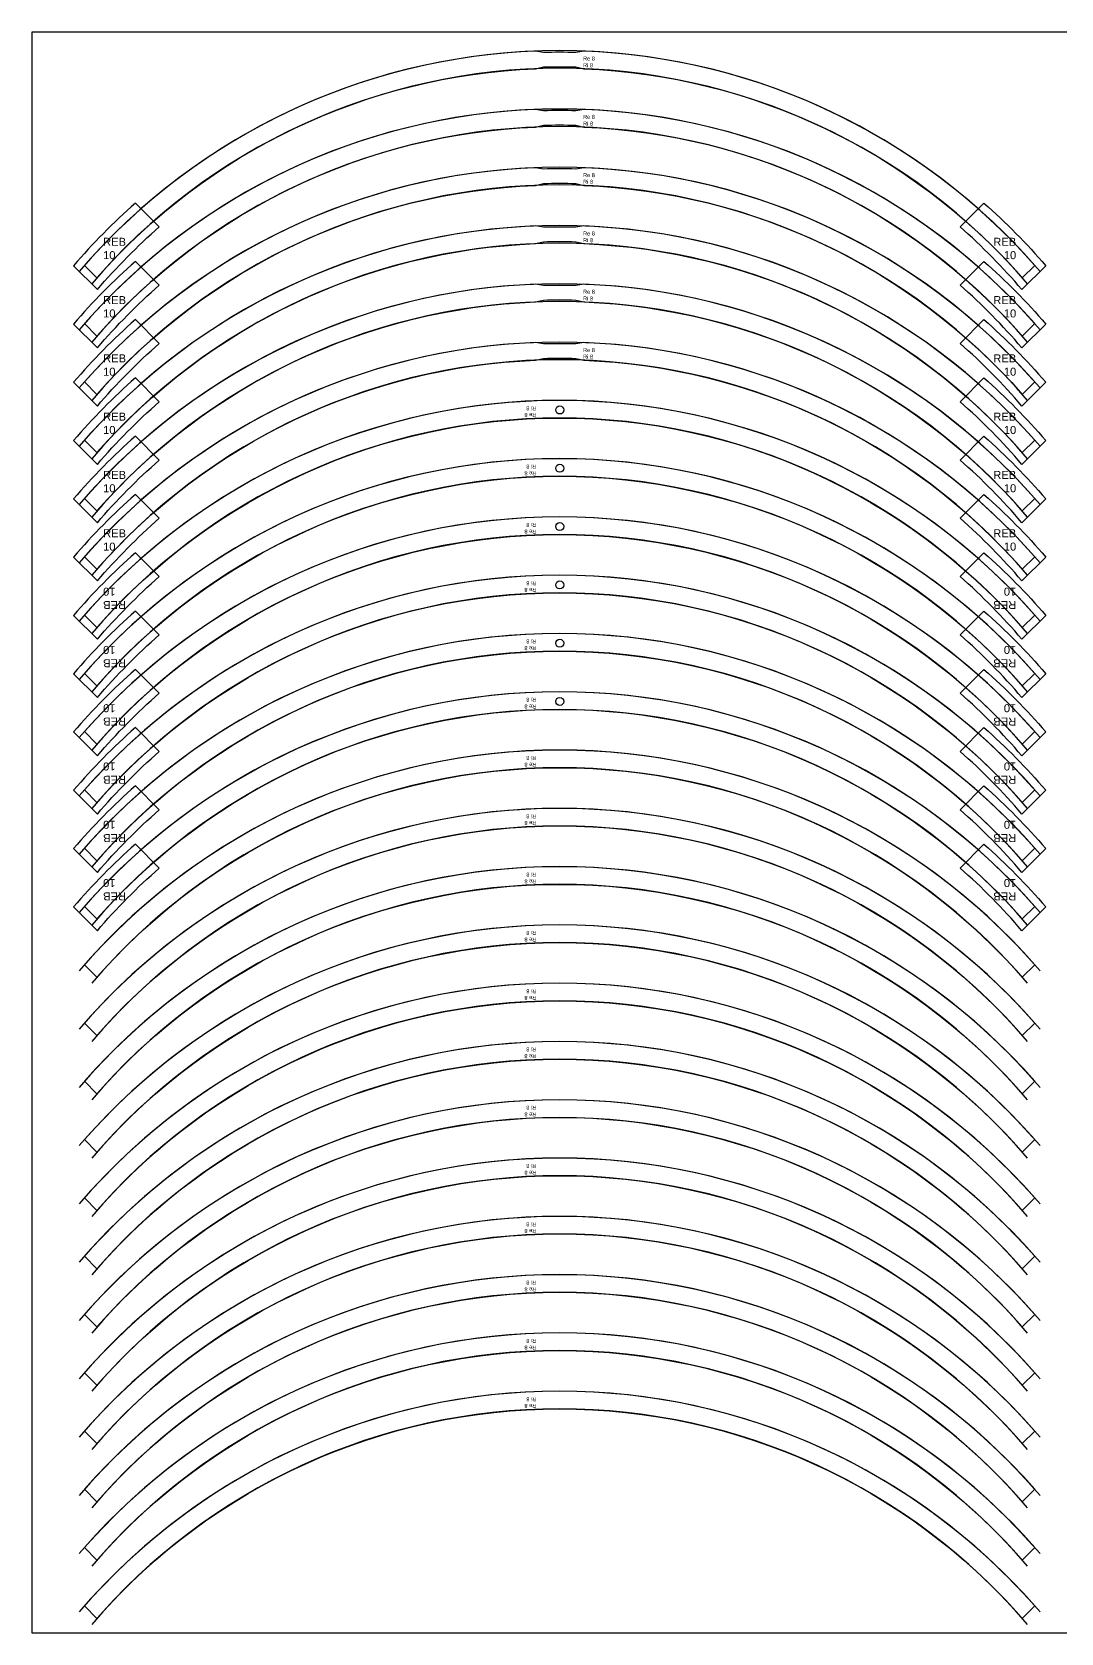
# Model space of a CAD drawing. Header units: millimetres. Extents: x 62496 to 64996, y 492353 to 494353.
# Drawn here: x 62496 to 63781, y 492353 to 494353 of the extents above; entities that cross this region are included whole.
import ezdxf

# ---------------------------------------------------------------- set-up
doc = ezdxf.new("R2010")
doc.units = ezdxf.units.MM
doc.layers.add('13585788', color=7, linetype='Continuous')
doc.layers.add('Rebaixo', color=6, linetype='Continuous')
doc.styles.get("Standard").update_dxf_attribs({"font": 'arial.ttf'})

msp = doc.modelspace()

# ---------------------------------------------------------------- linework, layer by layer
msp.add_lwpolyline([(62496, 492352.7), (64996, 492352.7), (64996, 494352.7), (62496, 494352.7)], close=True)
at = {"color": 2}
for centre, radius, start, end in [((63155.1, 493538.4), 791, 40.6499, 139.3501), ((63155.1, 493538.4), 769, 40.525, 139.475), ((63155.1, 493465.5), 791, 40.6499, 139.3501), ((63155.1, 493465.5), 769, 40.525, 139.475), ((63155.1, 493392.7), 791, 40.6499, 139.3501), ((63155.1, 493392.7), 769, 40.525, 139.475), ((63155.1, 493319.9), 791, 40.6499, 139.3501), ((63155.1, 493319.9), 769, 40.525, 139.475), ((63155.1, 493247.1), 791, 40.6499, 139.3501), ((63155.1, 493247.1), 769, 40.525, 139.475), ((63155.1, 493174.3), 791, 40.6499, 139.3501), ((63155.1, 493174.3), 769, 40.525, 139.475), ((63155.1, 493101.5), 791, 40.6499, 139.3501), ((63155.1, 493101.5), 769, 40.525, 139.475), ((63155.1, 493028.7), 791, 40.6499, 139.3501), ((63155.1, 493028.7), 769, 40.525, 139.475), ((63155.1, 492955.9), 791, 40.6499, 139.3501), ((63155.1, 492955.9), 769, 40.525, 139.475), ((63155.1, 492883), 791, 40.6499, 139.3501), ((63155.1, 492883), 769, 40.525, 139.475), ((63155.1, 492810.2), 791, 40.6499, 139.3501), ((63155.1, 492810.2), 769, 40.525, 139.475), ((63155.1, 492737.4), 791, 40.6499, 139.3501), ((63155.1, 492737.4), 769, 40.525, 139.475), ((63155.1, 492664.6), 791, 40.6499, 139.3501), ((63155.1, 492664.6), 769, 40.525, 139.475), ((63155.1, 492591.8), 791, 40.6499, 139.3501), ((63155.1, 492591.8), 769, 40.525, 139.475), ((63155.1, 492519), 791, 40.6499, 139.3501), ((63155.1, 492519), 769, 40.525, 139.475), ((63155.1, 492446.2), 791, 40.6499, 139.3501), ((63155.1, 492446.2), 769, 40.525, 139.475), ((63155.1, 492373.4), 791, 40.6499, 139.3501), ((63155.1, 492373.4), 769, 40.525, 139.475), ((63155.1, 492300.5), 791, 40.6499, 139.3501), ((63155.1, 492300.5), 769, 40.525, 139.475), ((63155.1, 492227.7), 791, 40.6499, 139.3501), ((63155.1, 492227.7), 769, 40.525, 139.475), ((63155.1, 492154.9), 791, 40.6499, 139.3501), ((63155.1, 492154.9), 769, 40.525, 139.475), ((63155.1, 492082.1), 791, 40.6499, 139.3501), ((63155.1, 492082.1), 769, 40.525, 139.475), ((63155.1, 492009.3), 791, 40.6499, 139.3501), ((63155.1, 492009.3), 769, 40.525, 139.475), ((63155.1, 491936.5), 791, 40.6499, 139.3501), ((63155.1, 491936.5), 769, 40.525, 139.475), ((63155.1, 491863.7), 791, 40.6499, 139.3501), ((63155.1, 491863.7), 769, 40.525, 139.475)]:
    msp.add_arc(centre, radius, start, end, dxfattribs=at)
at = {"layer": '13585788', "color": 2}
for points in [[(63748.7, 494061.2, 0.205487), (63185.2, 494328.8), (63175.2, 494327.1, 0.012692), (63135.1, 494327.1), (63125.1, 494328.8, 0.205487), (62561.6, 494061.2), (62577.2, 494045.6, -0.205677), (63125.1, 494306.8), (63135.1, 494309.1, -0.012989), (63175.2, 494309.1), (63185.2, 494306.8, -0.205677), (63733.1, 494045.6)], [(63748.7, 493988.4, 0.205487), (63185.2, 494256), (63175.2, 494254.3, 0.012692), (63135.1, 494254.3), (63125.1, 494256, 0.205487), (62561.6, 493988.4), (62577.2, 493972.8, -0.205677), (63125.1, 494234), (63135.1, 494236.3, -0.012989), (63175.2, 494236.3), (63185.2, 494234, -0.205677), (63733.1, 493972.8)], [(63748.7, 493915.6, 0.205487), (63185.2, 494183.2), (63175.2, 494181.5, 0.012692), (63135.1, 494181.5), (63125.1, 494183.2, 0.205487), (62561.6, 493915.6), (62577.2, 493900, -0.205677), (63125.1, 494161.1), (63135.1, 494163.5, -0.012989), (63175.2, 494163.5), (63185.2, 494161.1, -0.205677), (63733.1, 493900)], [(63748.7, 493842.8, 0.205487), (63185.2, 494110.4), (63175.2, 494108.7, 0.012692), (63135.1, 494108.7), (63125.1, 494110.4, 0.205487), (62561.6, 493842.8), (62577.2, 493827.2, -0.205677), (63125.1, 494088.3), (63135.1, 494090.7, -0.012989), (63175.2, 494090.7), (63185.2, 494088.3, -0.205677), (63733.1, 493827.2)], [(63748.7, 493770, 0.205487), (63185.2, 494037.6), (63175.2, 494035.9, 0.012692), (63135.1, 494035.9), (63125.1, 494037.6, 0.205487), (62561.6, 493770), (62577.2, 493754.4, -0.205677), (63125.1, 494015.5), (63135.1, 494017.8, -0.012989), (63175.2, 494017.8), (63185.2, 494015.5, -0.205677), (63733.1, 493754.4)], [(63748.7, 493697.2, 0.205487), (63185.2, 493964.8), (63175.2, 493963.1, 0.012692), (63135.1, 493963.1), (63125.1, 493964.8, 0.205487), (62561.6, 493697.2), (62577.2, 493681.6, -0.205677), (63125.1, 493942.7), (63135.1, 493945, -0.012989), (63175.2, 493945), (63185.2, 493942.7, -0.205677), (63733.1, 493681.6)], [(63748.7, 493624.3, 0.45177), (62561.6, 493624.3), (62577.2, 493608.7, -0.452862), (63733.1, 493608.7)], [(63748.7, 493551.5, 0.45177), (62561.6, 493551.5), (62577.2, 493535.9, -0.452862), (63733.1, 493535.9)], [(63748.7, 493478.7, 0.45177), (62561.6, 493478.7), (62577.2, 493463.1, -0.452862), (63733.1, 493463.1)], [(63748.7, 493405.9, 0.45177), (62561.6, 493405.9), (62577.2, 493390.3, -0.452862), (63733.1, 493390.3)], [(63748.7, 493333.1, 0.45177), (62561.6, 493333.1), (62577.2, 493317.5, -0.452862), (63733.1, 493317.5)], [(63748.7, 493260.3, 0.45177), (62561.6, 493260.3), (62577.2, 493244.7, -0.452862), (63733.1, 493244.7)], [(63748.7, 493187.5, 0.45177), (62561.6, 493187.5), (62577.2, 493171.9, -0.452862), (63733.1, 493171.9)], [(63748.7, 493114.7, 0.45177), (62561.6, 493114.7), (62577.2, 493099.1, -0.452862), (63733.1, 493099.1)], [(63748.7, 493041.9, 0.45177), (62561.6, 493041.9), (62577.2, 493026.2, -0.452862), (63733.1, 493026.2)], [(63748.7, 492969, 0.45177), (62561.6, 492969), (62577.2, 492953.4, -0.452862), (63733.1, 492953.4)], [(63748.7, 492896.2, 0.45177), (62561.6, 492896.2), (62577.2, 492880.6, -0.452862), (63733.1, 492880.6)], [(63748.7, 492823.4, 0.45177), (62561.6, 492823.4), (62577.2, 492807.8, -0.452862), (63733.1, 492807.8)], [(63748.7, 492750.6, 0.45177), (62561.6, 492750.6), (62577.2, 492735, -0.452862), (63733.1, 492735)], [(63748.7, 492677.8, 0.45177), (62561.6, 492677.8), (62577.2, 492662.2, -0.452862), (63733.1, 492662.2)], [(63748.7, 492605, 0.45177), (62561.6, 492605), (62577.2, 492589.4, -0.452862), (63733.1, 492589.4)], [(63748.7, 492532.2, 0.45177), (62561.6, 492532.2), (62577.2, 492516.6, -0.452862), (63733.1, 492516.6)], [(63748.7, 492459.4, 0.45177), (62561.6, 492459.4), (62577.2, 492443.7, -0.452862), (63733.1, 492443.7)], [(63748.7, 492386.5, 0.45177), (62561.6, 492386.5), (62577.2, 492370.9, -0.452862), (63733.1, 492370.9)]]:
    msp.add_lwpolyline(points, format="xyb", close=True, dxfattribs=at)
for centre in [(63155.3, 493880.5), (63155.3, 493807.7), (63155.3, 493734.9), (63155.3, 493662), (63155.3, 493589.2), (63155.3, 493516.4)]:
    msp.add_circle(centre, 5, dxfattribs=at)
at = {"layer": 'Rebaixo', "color": 2}
for points in [[(62625.2, 494139, 0.034372), (62547.9, 494060.7), (62577.7, 494030.9, -0.03628), (62655, 494109.2)], [(63685.1, 494139, -0.034372), (63762.4, 494060.7), (63732.6, 494030.9, 0.03628), (63655.3, 494109.2)], [(62625.2, 494066.2, 0.034372), (62547.9, 493987.9), (62577.7, 493958.1, -0.03628), (62655, 494036.4)], [(63685.1, 494066.2, -0.034372), (63762.4, 493987.9), (63732.6, 493958.1, 0.03628), (63655.3, 494036.4)], [(62625.2, 493993.4, 0.034372), (62547.9, 493915.1), (62577.7, 493885.3, -0.03628), (62655, 493963.6)], [(63685.1, 493993.4, -0.034372), (63762.4, 493915.1), (63732.6, 493885.3, 0.03628), (63655.3, 493963.6)], [(62625.2, 493920.6, 0.034372), (62547.9, 493842.3), (62577.7, 493812.5, -0.03628), (62655, 493890.8)], [(63685.1, 493920.6, -0.034372), (63762.4, 493842.3), (63732.6, 493812.5, 0.03628), (63655.3, 493890.8)], [(62625.2, 493847.8, 0.034372), (62547.9, 493769.5), (62577.7, 493739.7, -0.03628), (62655, 493818)], [(63685.1, 493847.8, -0.034372), (63762.4, 493769.5), (63732.6, 493739.7, 0.03628), (63655.3, 493818)], [(62625.2, 493775, 0.034372), (62547.9, 493696.7), (62577.7, 493666.9, -0.03628), (62655, 493745.2)], [(63685.1, 493775, -0.034372), (63762.4, 493696.7), (63732.6, 493666.9, 0.03628), (63655.3, 493745.2)], [(62625.2, 493702.1, 0.034372), (62547.9, 493623.9), (62577.7, 493594.1, -0.03628), (62655, 493672.4)], [(63685.1, 493702.1, -0.034372), (63762.4, 493623.9), (63732.6, 493594.1, 0.03628), (63655.3, 493672.4)], [(62625.2, 493629.3, 0.034372), (62547.9, 493551.1), (62577.7, 493521.3, -0.03628), (62655, 493599.6)], [(63685.1, 493629.3, -0.034372), (63762.4, 493551.1), (63732.6, 493521.3, 0.03628), (63655.3, 493599.6)], [(62625.2, 493556.5, 0.034372), (62547.9, 493478.3), (62577.7, 493448.4, -0.03628), (62655, 493526.7)], [(63685.1, 493556.5, -0.034372), (63762.4, 493478.3), (63732.6, 493448.4, 0.03628), (63655.3, 493526.7)], [(62625.2, 493483.7, 0.034372), (62547.9, 493405.4), (62577.7, 493375.6, -0.03628), (62655, 493453.9)], [(63685.1, 493483.7, -0.034372), (63762.4, 493405.4), (63732.6, 493375.6, 0.03628), (63655.3, 493453.9)], [(62625.2, 493410.9, 0.034372), (62547.9, 493332.6), (62577.7, 493302.8, -0.03628), (62655, 493381.1)], [(63685.1, 493410.9, -0.034372), (63762.4, 493332.6), (63732.6, 493302.8, 0.03628), (63655.3, 493381.1)], [(62625.2, 493338.1, 0.034372), (62547.9, 493259.8), (62577.7, 493230, -0.03628), (62655, 493308.3)], [(63685.1, 493338.1, -0.034372), (63762.4, 493259.8), (63732.6, 493230, 0.03628), (63655.3, 493308.3)]]:
    msp.add_lwpolyline(points, format="xyb", close=True, dxfattribs=at)

# ---------------------------------------------------------------- texts
at = {"color": 2, "char_height": 5, "attachment_point": 1}
for insert in [(63184.4, 494322), (63184.4, 494249.2), (63184.4, 494176.4), (63184.4, 494103.5), (63184.4, 494030.7), (63184.4, 493957.9)]:
    msp.add_mtext_dynamic_manual_height_columns('Re 8\\PRi 8', width=36.051, gutter_width=12.5, heights=[0], dxfattribs=dict(at, insert=insert))
at = {"color": 2, "char_height": 5, "attachment_point": 7, "rotation": 180}
for insert in [(63125.9, 493885.1), (63125.9, 493812.3), (63125.9, 493739.5), (63125.9, 493666.7), (63125.9, 493593.9), (63125.9, 493521), (63125.9, 493448.2), (63125.9, 493375.4), (63125.9, 493302.6), (63125.9, 493229.8), (63125.9, 493157), (63125.9, 493084.2), (63125.9, 493011.4), (63125.9, 492938.5), (63125.9, 492865.7), (63125.9, 492792.9), (63125.9, 492720.1), (63125.9, 492647.3)]:
    msp.add_mtext_dynamic_manual_height_columns('Re 8\\PRi 8', width=36.051, gutter_width=12.5, heights=[0], dxfattribs=dict(at, insert=insert))
at = {"layer": 'Rebaixo', "color": 2, "char_height": 10}
for insert, attachment_point in [((62584.8, 494095.6), 1), ((63725.5, 494095.6), 3), ((62584.8, 494022.8), 1), ((63725.5, 494022.8), 3), ((62584.8, 493950), 1), ((63725.5, 493950), 3), ((62584.8, 493877.2), 1), ((63725.5, 493877.2), 3), ((62584.8, 493804.4), 1), ((63725.5, 493804.4), 3), ((62584.8, 493731.5), 1), ((63725.5, 493731.5), 3)]:
    msp.add_mtext_dynamic_manual_height_columns('REB\\P10', width=29.78, gutter_width=12.5, heights=[0], dxfattribs=dict(at, insert=insert, attachment_point=attachment_point))
at = {"layer": 'Rebaixo', "color": 2, "char_height": 10, "rotation": 180}
for insert, attachment_point in [((62584.8, 493658.7), 9), ((63725.5, 493658.7), 7), ((62584.8, 493585.9), 9), ((63725.5, 493585.9), 7), ((62584.8, 493513.1), 9), ((63725.5, 493513.1), 7), ((62584.8, 493440.3), 9), ((63725.5, 493440.3), 7), ((62584.8, 493367.5), 9), ((63725.5, 493367.5), 7), ((62584.8, 493294.7), 9), ((63725.5, 493294.7), 7)]:
    msp.add_mtext_dynamic_manual_height_columns('REB\\P10', width=29.78, gutter_width=12.5, heights=[0], dxfattribs=dict(at, insert=insert, attachment_point=attachment_point))

doc.saveas('drawing.dxf')
